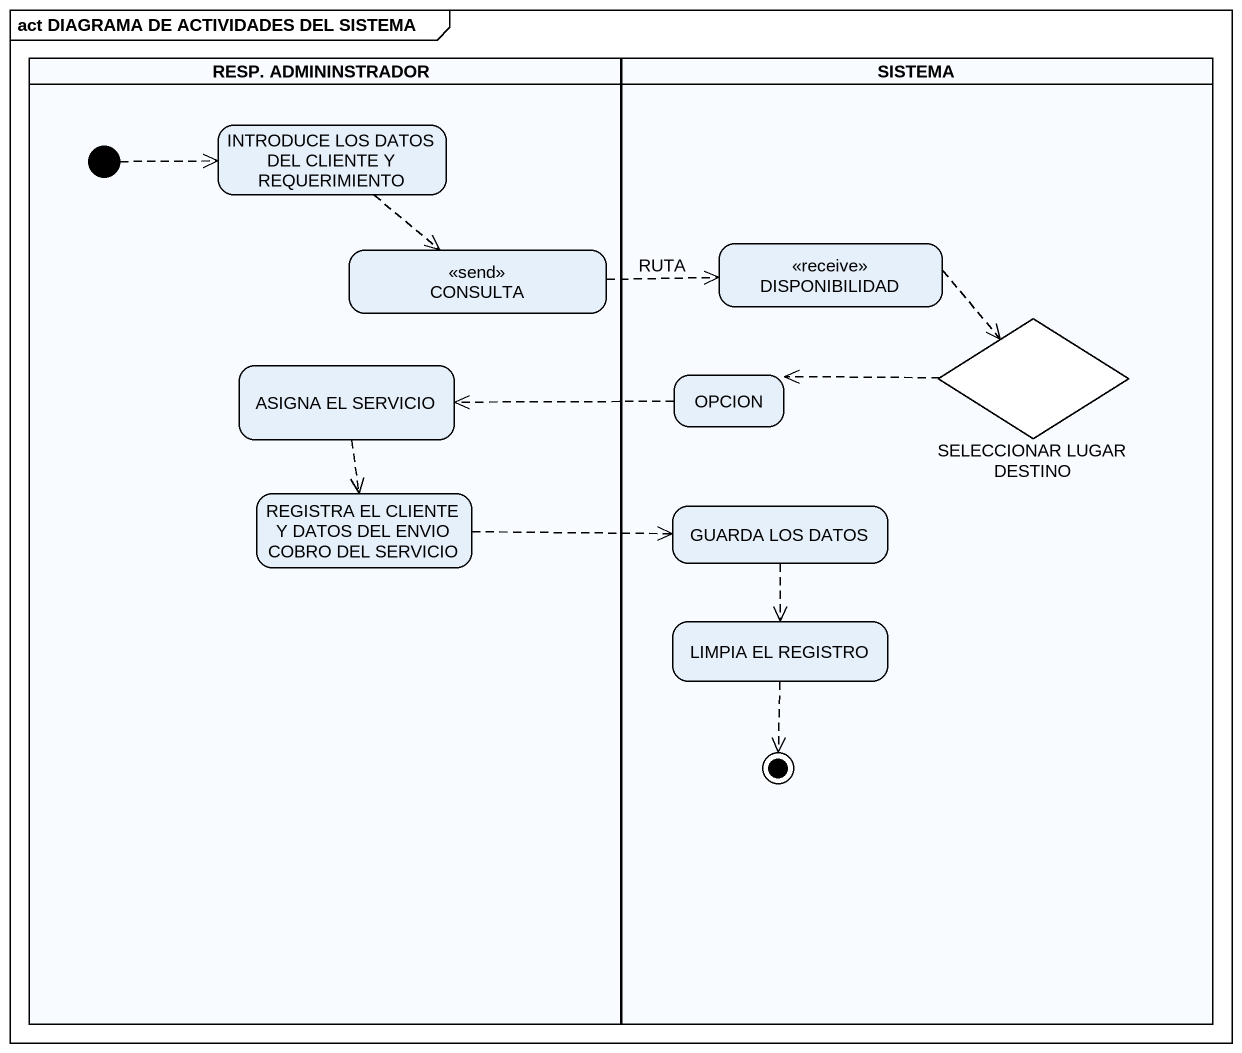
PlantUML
@startuml
mainframe act DIAGRAMA DE ACTIVIDADES DEL SISTEMA
hide empty description
state "RESP. ADMININSTRADOR" as RESP_ADMININSTRADOR <<partition>> {
  state "INTRODUCE LOS DATOS DEL CLIENTE Y REQUERIMIENTO" as INTRODUCE_LOS_DATOS_DEL
  state CONSULTA <<send>>
  state "ASIGNA EL SERVICIO" as ASIGNA_EL_SERVICIO
  state "REGISTRA EL CLIENTE Y DATOS DEL ENVIO COBRO DEL SERVICIO" as REGISTRA_EL_CLIENTE_Y_DATOS
  [*] -right[dashed]-> INTRODUCE_LOS_DATOS_DEL
}
state SISTEMA <<partition>> {
  state DISPONIBILIDAD <<receive>>
  state "SELECCIONAR LUGAR DESTINO" as SELECCIONAR_LUGAR_DESTINO <<choice>>
  state OPCION
  state "GUARDA LOS DATOS" as GUARDA_LOS_DATOS
  state "LIMPIA EL REGISTRO" as LIMPIA_EL_REGISTRO
  LIMPIA_EL_REGISTRO -[dashed]-> [*]
}
INTRODUCE_LOS_DATOS_DEL -[dashed]-> CONSULTA
CONSULTA -right[dashed]-> DISPONIBILIDAD : RUTA
DISPONIBILIDAD -right[dashed]-> SELECCIONAR_LUGAR_DESTINO
ASIGNA_EL_SERVICIO -[dashed]-> REGISTRA_EL_CLIENTE_Y_DATOS
SELECCIONAR_LUGAR_DESTINO -left[dashed]-> OPCION
OPCION -left[dashed]-> ASIGNA_EL_SERVICIO
REGISTRA_EL_CLIENTE_Y_DATOS -right[dashed]-> GUARDA_LOS_DATOS
GUARDA_LOS_DATOS -[dashed]-> LIMPIA_EL_REGISTRO
@enduml
